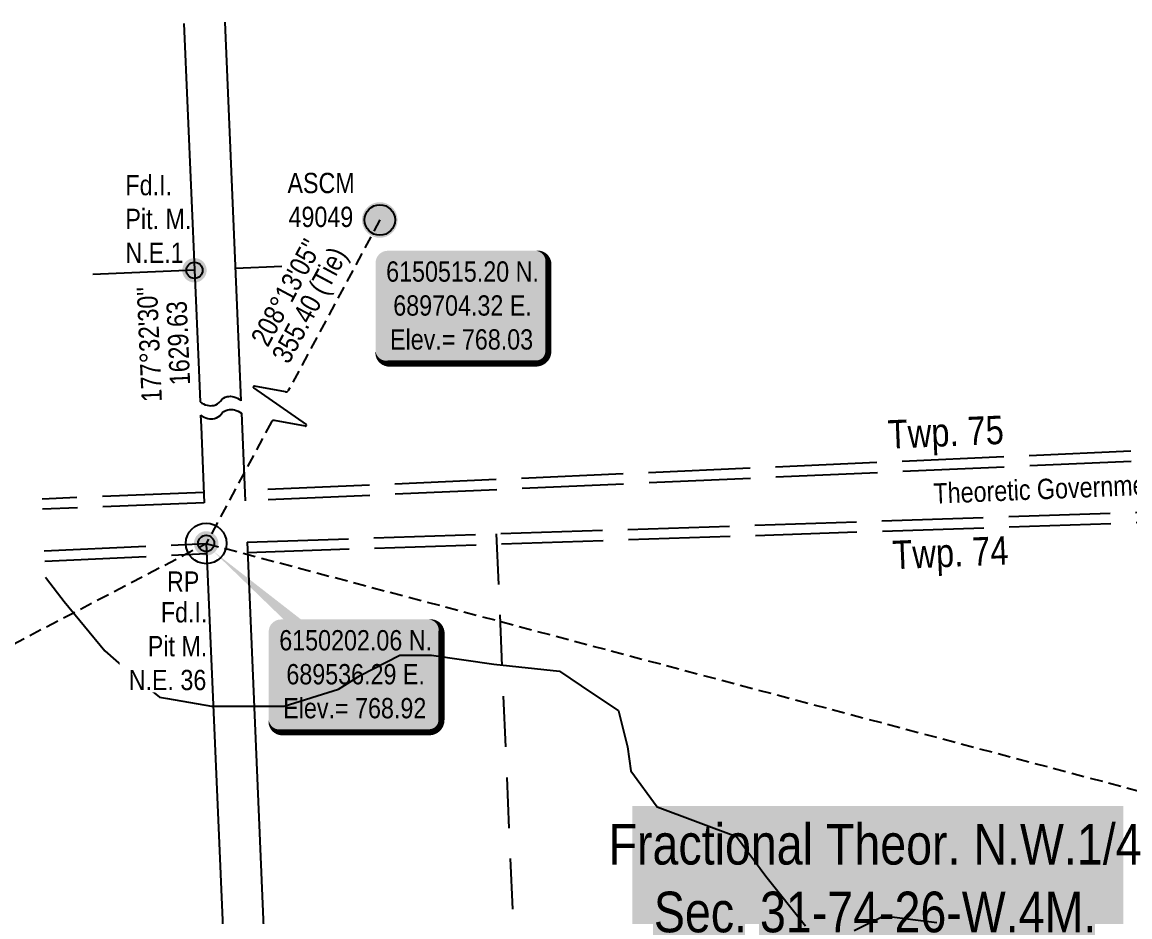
# Model space of a CAD drawing. Extents: x 686944 to 691954, y 6148394 to 6152199.
# Drawn here: x 689446 to 689991, y 6150018 to 6150459 of the extents above; entities that cross this region are included whole.
import ezdxf
from ezdxf.enums import TextEntityAlignment as Align

# ---------------------------------------------------------------- set-up
doc = ezdxf.new("R2010")
doc.units = 0
doc.header["$LTSCALE"] = 5
for name, pattern in [('foc-LSD', [8, 5, -3]), ('foc-TIELINE', [1.875, 1.25, -0.625]), ('foc-UNSURVEYED', [12.5, 10, -2.5])]:
    doc.linetypes.add(name, pattern=pattern)
for name, color, linetype in [('35', 37, 'Continuous'), ('AS-UNDERLAY-H', 141, 'Continuous'), ('C-SYMBOL', 7, 'Continuous'), ('D-TXT', 6, 'Continuous'), ('DETAIL-T', 7, 'Continuous'), ('L-BD', 7, 'Continuous'), ('L-MON', 1, 'Continuous'), ('L-ROAD-T', 7, 'Continuous'), ('L-SEC', 7, 'Continuous'), ('L-SECTION-LSD', 7, 'foc-LSD'), ('L-TIE', 7, 'foc-TIELINE'), ('L-USEC', 7, 'foc-UNSURVEYED'), ('WETLAND', 143, 'Continuous')]:
    doc.layers.add(name, color=color, linetype=linetype)
doc.styles.add('175L', font='', dxfattribs={"height": 20})
doc.styles.add('80', font='', dxfattribs={"height": 10})
doc.styles.add('80L', font='', dxfattribs={"height": 10})
doc.styles.get('175L').set_extended_font_data('Arial Narrow')
doc.styles.get('80').set_extended_font_data('Arial Narrow')
doc.styles.get('80L').set_extended_font_data('Arial Narrow')

# ---------------------------------------------------------------- blocks, each defined once
blk = doc.blocks.new('fdia')
at = {"color": 255, "const_width": 1}
blk.add_lwpolyline([(-0.5, 0, 1), (0.5, 0, 1)], format="xyb", close=True, dxfattribs=at)
blk = doc.blocks.new('Fdiaa')
blk.add_blockref('fdia', (0, 0))
blk = doc.blocks.new('fdib')
at = {"color": 1, "const_width": 1.6}
blk.add_lwpolyline([(-0.4, 0, 1), (0.4, 0, 1)], format="xyb", close=True, dxfattribs=at)
at = {"color": 1}
blk.add_circle((0, 0), 0.8, dxfattribs=at)
blk = doc.blocks.new('Fdibb')
blk.add_blockref('fdib', (0, 0))
blk = doc.blocks.new('fdicc')
for name in ['Fdibb', 'Fdiaa']:
    blk.add_blockref(name, (0, 0))
blk = doc.blocks.new('FDI')
blk.add_blockref('fdicc', (0, 0))
blk = doc.blocks.new('*U70')
at = {"layer": '35', "color": 3}
blk.add_circle((0, 0), 10, dxfattribs=at)
at = {"layer": '35', "color": 3, "style": '80'}
blk.add_attdef('RP_001', (-19.25, -23.8), '', height=10, dxfattribs=at)
blk = doc.blocks.new('*U72')
h = blk.add_hatch(color=254)
edge = h.paths.add_edge_path()
edge.add_line((-36.5, -28.5), (36.5, -28.5))
edge.add_arc((36.5, -22.5), 6, 270, 360)
edge.add_line((42.5, -22.5), (42.5, 21))
edge.add_arc((36.5, 21), 6, 0, 90)
edge.add_line((36.5, 27), (-36.5, 27))
edge.add_arc((-36.5, 21), 6, 90, 180)
edge.add_line((-42.5, 21), (-42.5, -22.5))
edge.add_arc((-36.5, -22.5), 6, 180, 270)
at = {"color": 1, "flags": 128}
blk.add_lwpolyline([(-70.1, 60.88, 0, 10, 0), (0, 0, 5, 5, 0)], format="xyseb", dxfattribs=at)
blk.add_lwpolyline([(-36.5, -28.5, 3, 3, 0), (36.5, -28.5, 3, 3, 0.414214), (42.5, -22.5, 3, 3, 0), (42.5, 21, 3, 0, 0.414214), (36.5, 27, 0, 0, 0), (-36.5, 27, 0, 0, 0.414214), (-42.5, 21, 0, 0, 0), (-42.5, -22.5, 0, 3, 0.414214)], format="xyseb", close=True, dxfattribs=at)
at = {"color": 1, "style": '80'}
blk.add_attdef('ENTER_TEXT_001', (-35.99, -5), '', height=10, dxfattribs=at)
blk = doc.blocks.new('*U54')
h = blk.add_hatch(color=254)
edge = h.paths.add_edge_path()
edge.add_line((-36.5, -28.5), (36.5, -28.5))
edge.add_arc((36.5, -22.5), 6, 270, 360)
edge.add_line((42.5, -22.5), (42.5, 21))
edge.add_arc((36.5, 21), 6, 0, 90)
edge.add_line((36.5, 27), (-36.5, 27))
edge.add_arc((-36.5, 21), 6, 90, 180)
edge.add_line((-42.5, 21), (-42.5, -22.5))
edge.add_arc((-36.5, -22.5), 6, 180, 270)
at = {"color": 1, "flags": 128}
blk.add_lwpolyline([(-36.5, -28.5, 3, 3, 0), (36.5, -28.5, 3, 3, 0.414214), (42.5, -22.5, 3, 3, 0), (42.5, 21, 3, 0, 0.414214), (36.5, 27, 0, 0, 0), (-36.5, 27, 0, 0, 0.414214), (-42.5, 21, 0, 0, 0), (-42.5, -22.5, 0, 3, 0.414214)], format="xyseb", close=True, dxfattribs=at)
blk.add_lwpolyline([(-6.3, -2.44, 0, 10, 0), (0, 0, 5, 5, 0)], format="xyseb", dxfattribs=at)
at = {"color": 1, "style": '80'}
blk.add_attdef('ENTER_TEXT_001', (-35.99, -5), '', height=10, dxfattribs=at)
blk = doc.blocks.new('ascmfa')
at = {"color": 255, "linetype": 'Continuous', "const_width": 1.75}
blk.add_lwpolyline([(-0.875, 0, 1), (0.875, 0, 1)], format="xyb", close=True, dxfattribs=at)
blk = doc.blocks.new('Ascmfaa')
blk.add_blockref('ascmfa', (0, 0))
blk = doc.blocks.new('ascmfb')
at = {"color": 1, "linetype": 'Continuous'}
blk.add_circle((0, 0), 1.5, dxfattribs=at)
blk.add_solid([(0, 1.49), (-1.3, -0.76), (1.3, -0.76)], dxfattribs=at)
blk = doc.blocks.new('Ascmfbb')
at = {"linetype": 'Continuous'}
blk.add_blockref('ascmfb', (0, 0), dxfattribs=at)
blk = doc.blocks.new('ascmfcc')
at = {"linetype": 'Continuous'}
for name in ['Ascmfaa', 'Ascmfbb']:
    blk.add_blockref(name, (0, 0), dxfattribs=at)
blk = doc.blocks.new('ASCM')
at = {"linetype": 'Continuous'}
blk.add_blockref('ascmfcc', (0, 0), dxfattribs=at)
blk = doc.blocks.new('linebrk')
blk.add_lwpolyline([(0, 0.00175, -0.346152), (-0.00019, 0.0015), (-0.00314, 0.00055, 0.772575), (-0.00312, 0.00036), (0.00312, -0.00036, -0.772575), (0.00314, -0.00055), (0.00019, -0.0015, 0.346152), (0, -0.00175)], format="xyb")

msp = doc.modelspace()

# ---------------------------------------------------------------- hatches: boundary and pattern name
at = {"layer": 'AS-UNDERLAY-H'}
h = msp.add_hatch(color=256, dxfattribs=at)
h.dxf.hatch_style = 1
h.paths.add_polyline_path([(689746.049, 6150072.73), (689987.507, 6150072.73), (689987.507, 6149952.815), (689746.049, 6149952.815)])

# ---------------------------------------------------------------- linework, layer by layer
at = {"layer": 'L-SEC'}
for p, q in [((689545.41, 6150458.649), (689552.558, 6150292.181)), ((689552.558, 6150292.181), (689553.416, 6150272.183)), ((689553.677, 6150266.118), (689555.529, 6150222.991)), ((689536.294, 6150202.057), (689575.784, 6149282.375)), ((689556.401, 6150202.683), (689625.424, 6148595.2))]:
    msp.add_line(p, q, dxfattribs=at)
for points in [[(689525.302, 6150458.04), (689532.46, 6150291.35)], [(689532.46, 6150291.35), (689533.303, 6150271.719)], [(689533.58, 6150265.255), (689533.823, 6150259.613), (689535.372, 6150222.093)]]:
    msp.add_lwpolyline(points, dxfattribs=at)
for points in [[(689533.303, 6150271.719, 0.0981962), (689536.785, 6150270.061, 0.1150249), (689540.088, 6150269.997, 0.1891018), (689543.351, 6150272.15, -0.1891018), (689546.614, 6150274.304, -0.1150249), (689549.917, 6150274.239, -0.0981962), (689553.399, 6150272.582)], [(689533.58, 6150265.255, 0.0981962), (689537.062, 6150263.597, 0.1150249), (689540.366, 6150263.533, 0.1891018), (689543.629, 6150265.686, -0.1891018), (689546.892, 6150267.84, -0.1150249), (689550.195, 6150267.775, -0.0981962), (689553.677, 6150266.118)]]:
    msp.add_lwpolyline(points, format="xyb", dxfattribs=at)
at = {"layer": 'L-SECTION-LSD'}
msp.add_line((689679.029, 6150206.788), (689713.686, 6149404.209), dxfattribs=at)
at = {"layer": 'L-TIE'}
msp.add_line((689536.294, 6150202.057), (690745.732, 6149880.955), dxfattribs=at)
at = {"layer": 'L-TIE', "flags": 128}
for points in [[(689621.721, 6150361.261), (689576.681, 6150277.324)], [(689568.422, 6150261.931), (689536.294, 6150202.057)]]:
    msp.add_lwpolyline(points, dxfattribs=at)
at = {"layer": 'L-USEC'}
for p, q in [((689573.542, 6150338.411), (689550.678, 6150337.392)), ((689530.522, 6150336.493), (689468.319, 6150333.988)), ((690240.981, 6150258.6), (689555.243, 6150228.013)), ((690241.205, 6150253.576), (689555.529, 6150222.991)), ((689535.17, 6150227.119), (689455.528, 6150223.91)), ((689535.372, 6150222.093), (689455.744, 6150218.885)), ((689556.401, 6150202.683), (690078.72, 6150220.167)), ((689556.693, 6150197.66), (690078.889, 6150215.141)), ((689456.627, 6150198.351), (689536.294, 6150202.057)), ((689456.844, 6150193.326), (689536.528, 6150197.033))]:
    msp.add_line(p, q, dxfattribs=at)
at = {"layer": 'WETLAND', "linetype": 'Continuous'}
for points in [[(689457.186, 6150185.376), (689457.751, 6150184.838), (689466.465, 6150173.511), (689486.505, 6150149.114), (689501.317, 6150136.044), (689513.341, 6150126.425), (689517.255, 6150125.745), (689538.992, 6150121.964), (689574.681, 6150121.964), (689601.447, 6150130.329), (689612.042, 6150137.02), (689631.559, 6150147.058), (689647.173, 6150147.058), (689677.843, 6150142.597), (689710.186, 6150139.251), (689720.781, 6150132.002), (689739.183, 6150119.734), (689743.644, 6150101.889), (689745.317, 6150090.179), (689758.143, 6150072.335), (689797.177, 6150057.836), (689811.676, 6150038.319), (689831.193, 6150013.783)], [(689855.171, 6150011.552), (689869.67, 6150018.802), (689895.879, 6150015.456)]]:
    msp.add_lwpolyline(points, dxfattribs=at)

# ---------------------------------------------------------------- block references
at = {"layer": 'DETAIL-T'}
ref = msp.add_blockref('*U54', (689662.153, 6150319.119, -1536.066), dxfattribs=at)
ref.add_attrib('ENTER_TEXT_001', '6150515.20 N.', (689624.858, 6150330.891, -1536.066), dxfattribs={"layer": '0', "color": 1, "height": 10, "style": '80'})
ref.add_attrib('ENTER_TEXT_002', '689704.32 E.', (689628.357, 6150314.183, -1536.066), dxfattribs={"layer": '0', "color": 1, "height": 10, "style": '80'})
ref.add_attrib('ENTER_TEXT_003', 'Elev.= 768.03', (689626.778, 6150297.476, -1536.066), dxfattribs={"layer": '0', "color": 1, "height": 10, "style": '80'})
ref = msp.add_blockref('*U72', (689609.562, 6150137.614), dxfattribs=at)
ref.add_attrib('ENTER_TEXT_001', '6150202.06 N.', (689572.267, 6150149.386), dxfattribs={"layer": '0', "color": 1, "height": 10, "style": '80'})
ref.add_attrib('ENTER_TEXT_002', '689536.29 E.', (689575.766, 6150132.679), dxfattribs={"layer": '0', "color": 1, "height": 10, "style": '80'})
ref.add_attrib('ENTER_TEXT_003', 'Elev.= 768.92', (689574.218, 6150115.971), dxfattribs={"layer": '0', "color": 1, "height": 10, "style": '80'})
at = {"layer": 'L-BD', "color": 3, "xscale": 0.99991162, "yscale": 0.99991162, "zscale": 0.99991162}
msp.add_blockref('*U70', (689536.294, 6150202.057), dxfattribs=at).add_auto_attribs({'RP_001': 'RP'})
at = {"layer": 'L-MON'}
for name, p, xscale, yscale, zscale in [('ASCM', (689621.721, 6150361.261), 4.99954515000004, 4.99954515000004, 4.99954515000004), ('FDI', (689530.522, 6150336.493), 4.999558100000022, 4.999558100000022, 4.999558100000022), ('FDI', (689536.294, 6150202.057), 4.999558100000022, 4.999558100000022, 4.999558100000022)]:
    msp.add_blockref(name, p, dxfattribs=dict(at, xscale=xscale, yscale=yscale, zscale=zscale))
at = {"layer": 'L-TIE', "xscale": 4999.558100000002, "yscale": 4999.558100000002, "zscale": 4999.558100000002, "rotation": 331.7825505897512}
msp.add_blockref('linebrk', (689572.551, 6150269.627), dxfattribs=at)

# ---------------------------------------------------------------- texts
at = {"layer": 'C-SYMBOL', "color": 3, "insert": (689865.436, 6150063.983), "char_height": 19.99823, "width": 261.3638, "attachment_point": 2, "style": '175L'}
msp.add_mtext('Fractional Theor. N.W.1/4 \\PSec. 31-74-26-W.4M.', dxfattribs=at)
at = {"layer": 'D-TXT', "color": 3, "char_height": 13.9987, "attachment_point": 1, "rotation": 2.40802, "style": '80L'}
for s, insert in [('Twp. 75', (689871.428, 6150262.669)), ('Twp. 74', (689873.714, 6150203.326))]:
    msp.add_mtext_dynamic_manual_height_columns(s, width=101.38643, gutter_width=47.496, heights=[0], dxfattribs=dict(at, insert=insert))
at = {"layer": 'L-BD', "style": '80L'}
for s, height, rotation, p in [("208°13'05''", 9.99912, 61.7826, (689575.634, 6150325.599)), ('355.40 (Tie)', 9.99912, 61.7826, (689588.19, 6150318.862)), ("177°32'30''", 9.99912, 92.4587, (689508.317, 6150300.029)), ('1629.63', 9.9991, 92.4587, (689522.553, 6150300.641))]:
    msp.add_text(s, height=height, rotation=rotation, dxfattribs=at).set_placement(p, align=Align.MIDDLE)
at = {"layer": 'L-MON', "attachment_point": 1, "style": '80L'}
for s, width, insert, char_height in [('Fd.I.\\PPit. M.\\PN.E.1', 31.58425, (689496.557, 6150383.445), 9.9991), ('\\pi-1.52217;ASCM\\P\\pi-1.01062;49049', 29.18337, (689577.819, 6150384.473, -768.033), 9.99912)]:
    msp.add_mtext_dynamic_manual_height_columns(s, width=width, gutter_width=49.996, heights=[0], dxfattribs=dict(at, insert=insert, char_height=char_height))
at = {"layer": 'L-ROAD-T', "style": '80L'}
msp.add_text('Theoretic Government Road Allowance', height=9.99909, rotation=2.40802, dxfattribs=at).set_placement((689994.028, 6150230.762), align=Align.MIDDLE_CENTER)

# ---------------------------------------------------------------- next in the draw order: texts
at = {"layer": 'L-MON', "insert": (689494.787, 6150173.168), "char_height": 9.99912, "attachment_point": 1, "style": '80L', "bg_fill": 3, "box_fill_scale": 1.1, "bg_fill_color": 256, "bg_fill_transparency": 0}
msp.add_mtext_dynamic_manual_height_columns('\\pi19.19912;Fd.I.\\P\\pi12.76039;Pit M.\\P\\pi3.37514;N.E. 36', width=40.17953, gutter_width=49.996, heights=[0], dxfattribs=at)

# ---------------------------------------------------------------- next in the draw order: linework, layer by layer
at = {"layer": 'L-TIE'}
msp.add_line((687654.485, 6149219.345), (689536.294, 6150202.057), dxfattribs=at)

doc.saveas('drawing.dxf')
